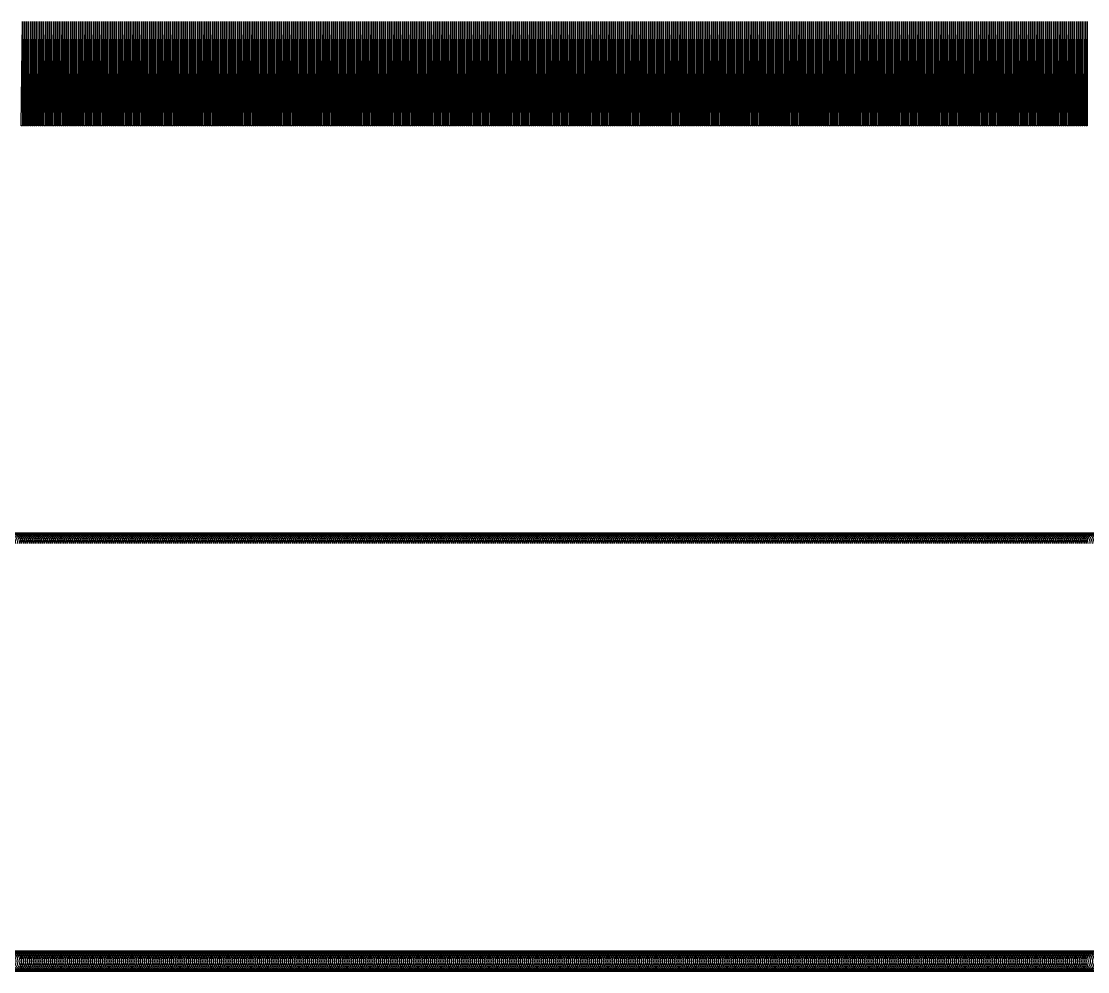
# Model space of a CAD drawing. Header units: metres. Extents: x 0 to 1000, y 0 to 105.
# Drawn here: x 512.3 to 563.4, y 59.5 to 105 of the extents above; entities that cross this region are included whole.
import ezdxf

# ---------------------------------------------------------------- set-up
doc = ezdxf.new("R2010")
doc.units = ezdxf.units.M

msp = doc.modelspace()

# ---------------------------------------------------------------- linework, layer by layer
for points in [[(512.3, 100), (512.35, 105), (512.35, 100)], [(512.4, 100), (512.45, 105), (512.45, 100)], [(512.5, 100), (512.55, 105), (512.55, 100)], [(512.6, 100), (512.65, 105), (512.65, 100)], [(512.7, 100), (512.75, 105), (512.75, 100)], [(512.8, 100), (512.85, 105), (512.85, 100)], [(512.9, 100), (512.95, 105), (512.95, 100)], [(513, 100), (513.05, 105), (513.05, 100)], [(513.1, 100), (513.15, 105), (513.15, 100)], [(513.2, 100), (513.25, 105), (513.25, 100)], [(513.3, 100), (513.35, 105), (513.35, 100)], [(513.4, 100), (513.45, 105), (513.45, 100)], [(513.5, 100), (513.55, 105), (513.55, 100)], [(513.6, 100), (513.65, 105), (513.65, 100)], [(513.7, 100), (513.75, 105), (513.75, 100)], [(513.8, 100), (513.85, 105), (513.85, 100)], [(513.9, 100), (513.95, 105), (513.95, 100)], [(514, 100), (514.05, 105), (514.05, 100)], [(514.1, 100), (514.15, 105), (514.15, 100)], [(514.2, 100), (514.25, 105), (514.25, 100)], [(514.3, 100), (514.35, 105), (514.35, 100)], [(514.4, 100), (514.45, 105), (514.45, 100)], [(514.5, 100), (514.55, 105), (514.55, 100)], [(514.6, 100), (514.65, 105), (514.65, 100)], [(514.7, 100), (514.75, 105), (514.75, 100)], [(514.8, 100), (514.85, 105), (514.85, 100)], [(514.9, 100), (514.95, 105), (514.95, 100)], [(515, 100), (515.05, 105), (515.05, 100)], [(515.1, 100), (515.15, 105), (515.15, 100)], [(515.2, 100), (515.25, 105), (515.25, 100)], [(515.3, 100), (515.35, 105), (515.35, 100)], [(515.4, 100), (515.45, 105), (515.45, 100)], [(515.5, 100), (515.55, 105), (515.55, 100)], [(515.6, 100), (515.65, 105), (515.65, 100)], [(515.7, 100), (515.75, 105), (515.75, 100)], [(515.8, 100), (515.85, 105), (515.85, 100)], [(515.9, 100), (515.95, 105), (515.95, 100)], [(516, 100), (516.05, 105), (516.05, 100)], [(516.1, 100), (516.15, 105), (516.15, 100)], [(516.2, 100), (516.25, 105), (516.25, 100)], [(516.3, 100), (516.35, 105), (516.35, 100)], [(516.4, 100), (516.45, 105), (516.45, 100)], [(516.5, 100), (516.55, 105), (516.55, 100)], [(516.6, 100), (516.65, 105), (516.65, 100)], [(516.7, 100), (516.75, 105), (516.75, 100)], [(516.8, 100), (516.85, 105), (516.85, 100)], [(516.9, 100), (516.95, 105), (516.95, 100)], [(517, 100), (517.05, 105), (517.05, 100)], [(517.1, 100), (517.15, 105), (517.15, 100)], [(517.2, 100), (517.25, 105), (517.25, 100)], [(517.3, 100), (517.35, 105), (517.35, 100)], [(517.4, 100), (517.45, 105), (517.45, 100)], [(517.5, 100), (517.55, 105), (517.55, 100)], [(517.6, 100), (517.65, 105), (517.65, 100)], [(517.7, 100), (517.75, 105), (517.75, 100)], [(517.8, 100), (517.85, 105), (517.85, 100)], [(517.9, 100), (517.95, 105), (517.95, 100)], [(518, 100), (518.05, 105), (518.05, 100)], [(518.1, 100), (518.15, 105), (518.15, 100)], [(518.2, 100), (518.25, 105), (518.25, 100)], [(518.3, 100), (518.35, 105), (518.35, 100)], [(518.4, 100), (518.45, 105), (518.45, 100)], [(518.5, 100), (518.55, 105), (518.55, 100)], [(518.6, 100), (518.65, 105), (518.65, 100)], [(518.7, 100), (518.75, 105), (518.75, 100)], [(518.8, 100), (518.85, 105), (518.85, 100)], [(518.9, 100), (518.95, 105), (518.95, 100)], [(519, 100), (519.05, 105), (519.05, 100)], [(519.1, 100), (519.15, 105), (519.15, 100)], [(519.2, 100), (519.25, 105), (519.25, 100)], [(519.3, 100), (519.35, 105), (519.35, 100)], [(519.4, 100), (519.45, 105), (519.45, 100)], [(519.5, 100), (519.55, 105), (519.55, 100)], [(519.6, 100), (519.65, 105), (519.65, 100)], [(519.7, 100), (519.75, 105), (519.75, 100)], [(519.8, 100), (519.85, 105), (519.85, 100)], [(519.9, 100), (519.95, 105), (519.95, 100)], [(520, 100), (520.05, 105), (520.05, 100)], [(520.1, 100), (520.15, 105), (520.15, 100)], [(520.2, 100), (520.25, 105), (520.25, 100)], [(520.3, 100), (520.35, 105), (520.35, 100)], [(520.4, 100), (520.45, 105), (520.45, 100)], [(520.5, 100), (520.55, 105), (520.55, 100)], [(520.6, 100), (520.65, 105), (520.65, 100)], [(520.7, 100), (520.75, 105), (520.75, 100)], [(520.8, 100), (520.85, 105), (520.85, 100)], [(520.9, 100), (520.95, 105), (520.95, 100)], [(521, 100), (521.05, 105), (521.05, 100)], [(521.1, 100), (521.15, 105), (521.15, 100)], [(521.2, 100), (521.25, 105), (521.25, 100)], [(521.3, 100), (521.35, 105), (521.35, 100)], [(521.4, 100), (521.45, 105), (521.45, 100)], [(521.5, 100), (521.55, 105), (521.55, 100)], [(521.6, 100), (521.65, 105), (521.65, 100)], [(521.7, 100), (521.75, 105), (521.75, 100)], [(521.8, 100), (521.85, 105), (521.85, 100)], [(521.9, 100), (521.95, 105), (521.95, 100)], [(522, 100), (522.05, 105), (522.05, 100)], [(522.1, 100), (522.15, 105), (522.15, 100)], [(522.2, 100), (522.25, 105), (522.25, 100)], [(522.3, 100), (522.35, 105), (522.35, 100)], [(522.4, 100), (522.45, 105), (522.45, 100)], [(522.5, 100), (522.55, 105), (522.55, 100)], [(522.6, 100), (522.65, 105), (522.65, 100)], [(522.7, 100), (522.75, 105), (522.75, 100)], [(522.8, 100), (522.85, 105), (522.85, 100)], [(522.9, 100), (522.95, 105), (522.95, 100)], [(523, 100), (523.05, 105), (523.05, 100)], [(523.1, 100), (523.15, 105), (523.15, 100)], [(523.2, 100), (523.25, 105), (523.25, 100)], [(523.3, 100), (523.35, 105), (523.35, 100)], [(523.4, 100), (523.45, 105), (523.45, 100)], [(523.5, 100), (523.55, 105), (523.55, 100)], [(523.6, 100), (523.65, 105), (523.65, 100)], [(523.7, 100), (523.75, 105), (523.75, 100)], [(523.8, 100), (523.85, 105), (523.85, 100)], [(523.9, 100), (523.95, 105), (523.95, 100)], [(524, 100), (524.05, 105), (524.05, 100)], [(524.1, 100), (524.15, 105), (524.15, 100)], [(524.2, 100), (524.25, 105), (524.25, 100)], [(524.3, 100), (524.35, 105), (524.35, 100)], [(524.4, 100), (524.45, 105), (524.45, 100)], [(524.5, 100), (524.55, 105), (524.55, 100)], [(524.6, 100), (524.65, 105), (524.65, 100)], [(524.7, 100), (524.75, 105), (524.75, 100)], [(524.8, 100), (524.85, 105), (524.85, 100)], [(524.9, 100), (524.95, 105), (524.95, 100)], [(525, 100), (525.05, 105), (525.05, 100)], [(525.1, 100), (525.15, 105), (525.15, 100)], [(525.2, 100), (525.25, 105), (525.25, 100)], [(525.3, 100), (525.35, 105), (525.35, 100)], [(525.4, 100), (525.45, 105), (525.45, 100)], [(525.5, 100), (525.55, 105), (525.55, 100)], [(525.6, 100), (525.65, 105), (525.65, 100)], [(525.7, 100), (525.75, 105), (525.75, 100)], [(525.8, 100), (525.85, 105), (525.85, 100)], [(525.9, 100), (525.95, 105), (525.95, 100)], [(526, 100), (526.05, 105), (526.05, 100)], [(526.1, 100), (526.15, 105), (526.15, 100)], [(526.2, 100), (526.25, 105), (526.25, 100)], [(526.3, 100), (526.35, 105), (526.35, 100)], [(526.4, 100), (526.45, 105), (526.45, 100)], [(526.5, 100), (526.55, 105), (526.55, 100)], [(526.6, 100), (526.65, 105), (526.65, 100)], [(526.7, 100), (526.75, 105), (526.75, 100)], [(526.8, 100), (526.85, 105), (526.85, 100)], [(526.9, 100), (526.95, 105), (526.95, 100)], [(527, 100), (527.05, 105), (527.05, 100)], [(527.1, 100), (527.15, 105), (527.15, 100)], [(527.2, 100), (527.25, 105), (527.25, 100)], [(527.3, 100), (527.35, 105), (527.35, 100)], [(527.4, 100), (527.45, 105), (527.45, 100)], [(527.5, 100), (527.55, 105), (527.55, 100)], [(527.6, 100), (527.65, 105), (527.65, 100)], [(527.7, 100), (527.75, 105), (527.75, 100)], [(527.8, 100), (527.85, 105), (527.85, 100)], [(527.9, 100), (527.95, 105), (527.95, 100)], [(528, 100), (528.05, 105), (528.05, 100)], [(528.1, 100), (528.15, 105), (528.15, 100)], [(528.2, 100), (528.25, 105), (528.25, 100)], [(528.3, 100), (528.35, 105), (528.35, 100)], [(528.4, 100), (528.45, 105), (528.45, 100)], [(528.5, 100), (528.55, 105), (528.55, 100)], [(528.6, 100), (528.65, 105), (528.65, 100)], [(528.7, 100), (528.75, 105), (528.75, 100)], [(528.8, 100), (528.85, 105), (528.85, 100)], [(528.9, 100), (528.95, 105), (528.95, 100)], [(529, 100), (529.05, 105), (529.05, 100)], [(529.1, 100), (529.15, 105), (529.15, 100)], [(529.2, 100), (529.25, 105), (529.25, 100)], [(529.3, 100), (529.35, 105), (529.35, 100)], [(529.4, 100), (529.45, 105), (529.45, 100)], [(529.5, 100), (529.55, 105), (529.55, 100)], [(529.6, 100), (529.65, 105), (529.65, 100)], [(529.7, 100), (529.75, 105), (529.75, 100)], [(529.8, 100), (529.85, 105), (529.85, 100)], [(529.9, 100), (529.95, 105), (529.95, 100)], [(530, 100), (530.05, 105), (530.05, 100)], [(530.1, 100), (530.15, 105), (530.15, 100)], [(530.2, 100), (530.25, 105), (530.25, 100)], [(530.3, 100), (530.35, 105), (530.35, 100)], [(530.4, 100), (530.45, 105), (530.45, 100)], [(530.5, 100), (530.55, 105), (530.55, 100)], [(530.6, 100), (530.65, 105), (530.65, 100)], [(530.7, 100), (530.75, 105), (530.75, 100)], [(530.8, 100), (530.85, 105), (530.85, 100)], [(530.9, 100), (530.95, 105), (530.95, 100)], [(531, 100), (531.05, 105), (531.05, 100)], [(531.1, 100), (531.15, 105), (531.15, 100)], [(531.2, 100), (531.25, 105), (531.25, 100)], [(531.3, 100), (531.35, 105), (531.35, 100)], [(531.4, 100), (531.45, 105), (531.45, 100)], [(531.5, 100), (531.55, 105), (531.55, 100)], [(531.6, 100), (531.65, 105), (531.65, 100)], [(531.7, 100), (531.75, 105), (531.75, 100)], [(531.8, 100), (531.85, 105), (531.85, 100)], [(531.9, 100), (531.95, 105), (531.95, 100)], [(532, 100), (532.05, 105), (532.05, 100)], [(532.1, 100), (532.15, 105), (532.15, 100)], [(532.2, 100), (532.25, 105), (532.25, 100)], [(532.3, 100), (532.35, 105), (532.35, 100)], [(532.4, 100), (532.45, 105), (532.45, 100)], [(532.5, 100), (532.55, 105), (532.55, 100)], [(532.6, 100), (532.65, 105), (532.65, 100)], [(532.7, 100), (532.75, 105), (532.75, 100)], [(532.8, 100), (532.85, 105), (532.85, 100)], [(532.9, 100), (532.95, 105), (532.95, 100)], [(533, 100), (533.05, 105), (533.05, 100)], [(533.1, 100), (533.15, 105), (533.15, 100)], [(533.2, 100), (533.25, 105), (533.25, 100)], [(533.3, 100), (533.35, 105), (533.35, 100)], [(533.4, 100), (533.45, 105), (533.45, 100)], [(533.5, 100), (533.55, 105), (533.55, 100)], [(533.6, 100), (533.65, 105), (533.65, 100)], [(533.7, 100), (533.75, 105), (533.75, 100)], [(533.8, 100), (533.85, 105), (533.85, 100)], [(533.9, 100), (533.95, 105), (533.95, 100)], [(534, 100), (534.05, 105), (534.05, 100)], [(534.1, 100), (534.15, 105), (534.15, 100)], [(534.2, 100), (534.25, 105), (534.25, 100)], [(534.3, 100), (534.35, 105), (534.35, 100)], [(534.4, 100), (534.45, 105), (534.45, 100)], [(534.5, 100), (534.55, 105), (534.55, 100)], [(534.6, 100), (534.65, 105), (534.65, 100)], [(534.7, 100), (534.75, 105), (534.75, 100)], [(534.8, 100), (534.85, 105), (534.85, 100)], [(534.9, 100), (534.95, 105), (534.95, 100)], [(535, 100), (535.05, 105), (535.05, 100)], [(535.1, 100), (535.15, 105), (535.15, 100)], [(535.2, 100), (535.25, 105), (535.25, 100)], [(535.3, 100), (535.35, 105), (535.35, 100)], [(535.4, 100), (535.45, 105), (535.45, 100)], [(535.5, 100), (535.55, 105), (535.55, 100)], [(535.6, 100), (535.65, 105), (535.65, 100)], [(535.7, 100), (535.75, 105), (535.75, 100)], [(535.8, 100), (535.85, 105), (535.85, 100)], [(535.9, 100), (535.95, 105), (535.95, 100)], [(536, 100), (536.05, 105), (536.05, 100)], [(536.1, 100), (536.15, 105), (536.15, 100)], [(536.2, 100), (536.25, 105), (536.25, 100)], [(536.3, 100), (536.35, 105), (536.35, 100)], [(536.4, 100), (536.45, 105), (536.45, 100)], [(536.5, 100), (536.55, 105), (536.55, 100)], [(536.6, 100), (536.65, 105), (536.65, 100)], [(536.7, 100), (536.75, 105), (536.75, 100)], [(536.8, 100), (536.85, 105), (536.85, 100)], [(536.9, 100), (536.95, 105), (536.95, 100)], [(537, 100), (537.05, 105), (537.05, 100)], [(537.1, 100), (537.15, 105), (537.15, 100)], [(537.2, 100), (537.25, 105), (537.25, 100)], [(537.3, 100), (537.35, 105), (537.35, 100)], [(537.4, 100), (537.45, 105), (537.45, 100)], [(537.5, 100), (537.55, 105), (537.55, 100)], [(537.6, 100), (537.65, 105), (537.65, 100)], [(537.7, 100), (537.75, 105), (537.75, 100)], [(537.8, 100), (537.85, 105), (537.85, 100)], [(537.9, 100), (537.95, 105), (537.95, 100)], [(538, 100), (538.05, 105), (538.05, 100)], [(538.1, 100), (538.15, 105), (538.15, 100)], [(538.2, 100), (538.25, 105), (538.25, 100)], [(538.3, 100), (538.35, 105), (538.35, 100)], [(538.4, 100), (538.45, 105), (538.45, 100)], [(538.5, 100), (538.55, 105), (538.55, 100)], [(538.6, 100), (538.65, 105), (538.65, 100)], [(538.7, 100), (538.75, 105), (538.75, 100)], [(538.8, 100), (538.85, 105), (538.85, 100)], [(538.9, 100), (538.95, 105), (538.95, 100)], [(539, 100), (539.05, 105), (539.05, 100)], [(539.1, 100), (539.15, 105), (539.15, 100)], [(539.2, 100), (539.25, 105), (539.25, 100)], [(539.3, 100), (539.35, 105), (539.35, 100)], [(539.4, 100), (539.45, 105), (539.45, 100)], [(539.5, 100), (539.55, 105), (539.55, 100)], [(539.6, 100), (539.65, 105), (539.65, 100)], [(539.7, 100), (539.75, 105), (539.75, 100)], [(539.8, 100), (539.85, 105), (539.85, 100)], [(539.9, 100), (539.95, 105), (539.95, 100)], [(540, 100), (540.05, 105), (540.05, 100)], [(540.1, 100), (540.15, 105), (540.15, 100)], [(540.2, 100), (540.25, 105), (540.25, 100)], [(540.3, 100), (540.35, 105), (540.35, 100)], [(540.4, 100), (540.45, 105), (540.45, 100)], [(540.5, 100), (540.55, 105), (540.55, 100)], [(540.6, 100), (540.65, 105), (540.65, 100)], [(540.7, 100), (540.75, 105), (540.75, 100)], [(540.8, 100), (540.85, 105), (540.85, 100)], [(540.9, 100), (540.95, 105), (540.95, 100)], [(541, 100), (541.05, 105), (541.05, 100)], [(541.1, 100), (541.15, 105), (541.15, 100)], [(541.2, 100), (541.25, 105), (541.25, 100)], [(541.3, 100), (541.35, 105), (541.35, 100)], [(541.4, 100), (541.45, 105), (541.45, 100)], [(541.5, 100), (541.55, 105), (541.55, 100)], [(541.6, 100), (541.65, 105), (541.65, 100)], [(541.7, 100), (541.75, 105), (541.75, 100)], [(541.8, 100), (541.85, 105), (541.85, 100)], [(541.9, 100), (541.95, 105), (541.95, 100)], [(542, 100), (542.05, 105), (542.05, 100)], [(542.1, 100), (542.15, 105), (542.15, 100)], [(542.2, 100), (542.25, 105), (542.25, 100)], [(542.3, 100), (542.35, 105), (542.35, 100)], [(542.4, 100), (542.45, 105), (542.45, 100)], [(542.5, 100), (542.55, 105), (542.55, 100)], [(542.6, 100), (542.65, 105), (542.65, 100)], [(542.7, 100), (542.75, 105), (542.75, 100)], [(542.8, 100), (542.85, 105), (542.85, 100)], [(542.9, 100), (542.95, 105), (542.95, 100)], [(543, 100), (543.05, 105), (543.05, 100)], [(543.1, 100), (543.15, 105), (543.15, 100)], [(543.2, 100), (543.25, 105), (543.25, 100)], [(543.3, 100), (543.35, 105), (543.35, 100)], [(543.4, 100), (543.45, 105), (543.45, 100)], [(543.5, 100), (543.55, 105), (543.55, 100)], [(543.6, 100), (543.65, 105), (543.65, 100)], [(543.7, 100), (543.75, 105), (543.75, 100)], [(543.8, 100), (543.85, 105), (543.85, 100)], [(543.9, 100), (543.95, 105), (543.95, 100)], [(544, 100), (544.05, 105), (544.05, 100)], [(544.1, 100), (544.15, 105), (544.15, 100)], [(544.2, 100), (544.25, 105), (544.25, 100)], [(544.3, 100), (544.35, 105), (544.35, 100)], [(544.4, 100), (544.45, 105), (544.45, 100)], [(544.5, 100), (544.55, 105), (544.55, 100)], [(544.6, 100), (544.65, 105), (544.65, 100)], [(544.7, 100), (544.75, 105), (544.75, 100)], [(544.8, 100), (544.85, 105), (544.85, 100)], [(544.9, 100), (544.95, 105), (544.95, 100)], [(545, 100), (545.05, 105), (545.05, 100)], [(545.1, 100), (545.15, 105), (545.15, 100)], [(545.2, 100), (545.25, 105), (545.25, 100)], [(545.3, 100), (545.35, 105), (545.35, 100)], [(545.4, 100), (545.45, 105), (545.45, 100)], [(545.5, 100), (545.55, 105), (545.55, 100)], [(545.6, 100), (545.65, 105), (545.65, 100)], [(545.7, 100), (545.75, 105), (545.75, 100)], [(545.8, 100), (545.85, 105), (545.85, 100)], [(545.9, 100), (545.95, 105), (545.95, 100)], [(546, 100), (546.05, 105), (546.05, 100)], [(546.1, 100), (546.15, 105), (546.15, 100)], [(546.2, 100), (546.25, 105), (546.25, 100)], [(546.3, 100), (546.35, 105), (546.35, 100)], [(546.4, 100), (546.45, 105), (546.45, 100)], [(546.5, 100), (546.55, 105), (546.55, 100)], [(546.6, 100), (546.65, 105), (546.65, 100)], [(546.7, 100), (546.75, 105), (546.75, 100)], [(546.8, 100), (546.85, 105), (546.85, 100)], [(546.9, 100), (546.95, 105), (546.95, 100)], [(547, 100), (547.05, 105), (547.05, 100)], [(547.1, 100), (547.15, 105), (547.15, 100)], [(547.2, 100), (547.25, 105), (547.25, 100)], [(547.3, 100), (547.35, 105), (547.35, 100)], [(547.4, 100), (547.45, 105), (547.45, 100)], [(547.5, 100), (547.55, 105), (547.55, 100)], [(547.6, 100), (547.65, 105), (547.65, 100)], [(547.7, 100), (547.75, 105), (547.75, 100)], [(547.8, 100), (547.85, 105), (547.85, 100)], [(547.9, 100), (547.95, 105), (547.95, 100)], [(548, 100), (548.05, 105), (548.05, 100)], [(548.1, 100), (548.15, 105), (548.15, 100)], [(548.2, 100), (548.25, 105), (548.25, 100)], [(548.3, 100), (548.35, 105), (548.35, 100)], [(548.4, 100), (548.45, 105), (548.45, 100)], [(548.5, 100), (548.55, 105), (548.55, 100)], [(548.6, 100), (548.65, 105), (548.65, 100)], [(548.7, 100), (548.75, 105), (548.75, 100)], [(548.8, 100), (548.85, 105), (548.85, 100)], [(548.9, 100), (548.95, 105), (548.95, 100)], [(549, 100), (549.05, 105), (549.05, 100)], [(549.1, 100), (549.15, 105), (549.15, 100)], [(549.2, 100), (549.25, 105), (549.25, 100)], [(549.3, 100), (549.35, 105), (549.35, 100)], [(549.4, 100), (549.45, 105), (549.45, 100)], [(549.5, 100), (549.55, 105), (549.55, 100)], [(549.6, 100), (549.65, 105), (549.65, 100)], [(549.7, 100), (549.75, 105), (549.75, 100)], [(549.8, 100), (549.85, 105), (549.85, 100)], [(549.9, 100), (549.95, 105), (549.95, 100)], [(550, 100), (550.05, 105), (550.05, 100)], [(550.1, 100), (550.15, 105), (550.15, 100)], [(550.2, 100), (550.25, 105), (550.25, 100)], [(550.3, 100), (550.35, 105), (550.35, 100)], [(550.4, 100), (550.45, 105), (550.45, 100)], [(550.5, 100), (550.55, 105), (550.55, 100)], [(550.6, 100), (550.65, 105), (550.65, 100)], [(550.7, 100), (550.75, 105), (550.75, 100)], [(550.8, 100), (550.85, 105), (550.85, 100)], [(550.9, 100), (550.95, 105), (550.95, 100)], [(551, 100), (551.05, 105), (551.05, 100)], [(551.1, 100), (551.15, 105), (551.15, 100)], [(551.2, 100), (551.25, 105), (551.25, 100)], [(551.3, 100), (551.35, 105), (551.35, 100)], [(551.4, 100), (551.45, 105), (551.45, 100)], [(551.5, 100), (551.55, 105), (551.55, 100)], [(551.6, 100), (551.65, 105), (551.65, 100)], [(551.7, 100), (551.75, 105), (551.75, 100)], [(551.8, 100), (551.85, 105), (551.85, 100)], [(551.9, 100), (551.95, 105), (551.95, 100)], [(552, 100), (552.05, 105), (552.05, 100)], [(552.1, 100), (552.15, 105), (552.15, 100)], [(552.2, 100), (552.25, 105), (552.25, 100)], [(552.3, 100), (552.35, 105), (552.35, 100)], [(552.4, 100), (552.45, 105), (552.45, 100)], [(552.5, 100), (552.55, 105), (552.55, 100)], [(552.6, 100), (552.65, 105), (552.65, 100)], [(552.7, 100), (552.75, 105), (552.75, 100)], [(552.8, 100), (552.85, 105), (552.85, 100)], [(552.9, 100), (552.95, 105), (552.95, 100)], [(553, 100), (553.05, 105), (553.05, 100)], [(553.1, 100), (553.15, 105), (553.15, 100)], [(553.2, 100), (553.25, 105), (553.25, 100)], [(553.3, 100), (553.35, 105), (553.35, 100)], [(553.4, 100), (553.45, 105), (553.45, 100)], [(553.5, 100), (553.55, 105), (553.55, 100)], [(553.6, 100), (553.65, 105), (553.65, 100)], [(553.7, 100), (553.75, 105), (553.75, 100)], [(553.8, 100), (553.85, 105), (553.85, 100)], [(553.9, 100), (553.95, 105), (553.95, 100)], [(554, 100), (554.05, 105), (554.05, 100)], [(554.1, 100), (554.15, 105), (554.15, 100)], [(554.2, 100), (554.25, 105), (554.25, 100)], [(554.3, 100), (554.35, 105), (554.35, 100)], [(554.4, 100), (554.45, 105), (554.45, 100)], [(554.5, 100), (554.55, 105), (554.55, 100)], [(554.6, 100), (554.65, 105), (554.65, 100)], [(554.7, 100), (554.75, 105), (554.75, 100)], [(554.8, 100), (554.85, 105), (554.85, 100)], [(554.9, 100), (554.95, 105), (554.95, 100)], [(555, 100), (555.05, 105), (555.05, 100)], [(555.1, 100), (555.15, 105), (555.15, 100)], [(555.2, 100), (555.25, 105), (555.25, 100)], [(555.3, 100), (555.35, 105), (555.35, 100)], [(555.4, 100), (555.45, 105), (555.45, 100)], [(555.5, 100), (555.55, 105), (555.55, 100)], [(555.6, 100), (555.65, 105), (555.65, 100)], [(555.7, 100), (555.75, 105), (555.75, 100)], [(555.8, 100), (555.85, 105), (555.85, 100)], [(555.9, 100), (555.95, 105), (555.95, 100)], [(556, 100), (556.05, 105), (556.05, 100)], [(556.1, 100), (556.15, 105), (556.15, 100)], [(556.2, 100), (556.25, 105), (556.25, 100)], [(556.3, 100), (556.35, 105), (556.35, 100)], [(556.4, 100), (556.45, 105), (556.45, 100)], [(556.5, 100), (556.55, 105), (556.55, 100)], [(556.6, 100), (556.65, 105), (556.65, 100)], [(556.7, 100), (556.75, 105), (556.75, 100)], [(556.8, 100), (556.85, 105), (556.85, 100)], [(556.9, 100), (556.95, 105), (556.95, 100)], [(557, 100), (557.05, 105), (557.05, 100)], [(557.1, 100), (557.15, 105), (557.15, 100)], [(557.2, 100), (557.25, 105), (557.25, 100)], [(557.3, 100), (557.35, 105), (557.35, 100)], [(557.4, 100), (557.45, 105), (557.45, 100)], [(557.5, 100), (557.55, 105), (557.55, 100)], [(557.6, 100), (557.65, 105), (557.65, 100)], [(557.7, 100), (557.75, 105), (557.75, 100)], [(557.8, 100), (557.85, 105), (557.85, 100)], [(557.9, 100), (557.95, 105), (557.95, 100)], [(558, 100), (558.05, 105), (558.05, 100)], [(558.1, 100), (558.15, 105), (558.15, 100)], [(558.2, 100), (558.25, 105), (558.25, 100)], [(558.3, 100), (558.35, 105), (558.35, 100)], [(558.4, 100), (558.45, 105), (558.45, 100)], [(558.5, 100), (558.55, 105), (558.55, 100)], [(558.6, 100), (558.65, 105), (558.65, 100)], [(558.7, 100), (558.75, 105), (558.75, 100)], [(558.8, 100), (558.85, 105), (558.85, 100)], [(558.9, 100), (558.95, 105), (558.95, 100)], [(559, 100), (559.05, 105), (559.05, 100)], [(559.1, 100), (559.15, 105), (559.15, 100)], [(559.2, 100), (559.25, 105), (559.25, 100)], [(559.3, 100), (559.35, 105), (559.35, 100)], [(559.4, 100), (559.45, 105), (559.45, 100)], [(559.5, 100), (559.55, 105), (559.55, 100)], [(559.6, 100), (559.65, 105), (559.65, 100)], [(559.7, 100), (559.75, 105), (559.75, 100)], [(559.8, 100), (559.85, 105), (559.85, 100)], [(559.9, 100), (559.95, 105), (559.95, 100)], [(560, 100), (560.05, 105), (560.05, 100)], [(560.1, 100), (560.15, 105), (560.15, 100)], [(560.2, 100), (560.25, 105), (560.25, 100)], [(560.3, 100), (560.35, 105), (560.35, 100)], [(560.4, 100), (560.45, 105), (560.45, 100)], [(560.5, 100), (560.55, 105), (560.55, 100)], [(560.6, 100), (560.65, 105), (560.65, 100)], [(560.7, 100), (560.75, 105), (560.75, 100)], [(560.8, 100), (560.85, 105), (560.85, 100)], [(560.9, 100), (560.95, 105), (560.95, 100)], [(561, 100), (561.05, 105), (561.05, 100)], [(561.1, 100), (561.15, 105), (561.15, 100)], [(561.2, 100), (561.25, 105), (561.25, 100)], [(561.3, 100), (561.35, 105), (561.35, 100)], [(561.4, 100), (561.45, 105), (561.45, 100)], [(561.5, 100), (561.55, 105), (561.55, 100)], [(561.6, 100), (561.65, 105), (561.65, 100)], [(561.7, 100), (561.75, 105), (561.75, 100)], [(561.8, 100), (561.85, 105), (561.85, 100)], [(561.9, 100), (561.95, 105), (561.95, 100)], [(562, 100), (562.05, 105), (562.05, 100)], [(562.1, 100), (562.15, 105), (562.15, 100)], [(562.2, 100), (562.25, 105), (562.25, 100)], [(562.3, 100), (562.35, 105), (562.35, 100)], [(562.4, 100), (562.45, 105), (562.45, 100)], [(562.5, 100), (562.55, 105), (562.55, 100)], [(562.6, 100), (562.65, 105), (562.65, 100)], [(562.7, 100), (562.75, 105), (562.75, 100)], [(562.8, 100), (562.85, 105), (562.85, 100)], [(562.9, 100), (562.95, 105), (562.95, 100)], [(563, 100), (563.05, 105), (563.05, 100)], [(563.1, 100), (563.15, 105), (563.15, 100)], [(563.2, 100), (563.25, 105), (563.25, 100)], [(563.3, 100), (563.35, 105), (563.35, 100)]]:
    msp.add_lwpolyline(points, close=True)
for centre in [(511.8, 60), (511.9, 60), (512, 60), (512.1, 60), (512.2, 60), (512.3, 60), (512.4, 60), (512.5, 60), (512.6, 60), (512.7, 60), (512.8, 60), (512.9, 60), (513, 60), (513.1, 60), (513.2, 60), (513.3, 60), (513.4, 60), (513.5, 60), (513.6, 60), (513.7, 60), (513.8, 60), (513.9, 60), (514, 60), (514.1, 60), (514.2, 60), (514.3, 60), (514.4, 60), (514.5, 60), (514.6, 60), (514.7, 60), (514.8, 60), (514.9, 60), (515, 60), (515.1, 60), (515.2, 60), (515.3, 60), (515.4, 60), (515.5, 60), (515.6, 60), (515.7, 60), (515.8, 60), (515.9, 60), (516, 60), (516.1, 60), (516.2, 60), (516.3, 60), (516.4, 60), (516.5, 60), (516.6, 60), (516.7, 60), (516.8, 60), (516.9, 60), (517, 60), (517.1, 60), (517.2, 60), (517.3, 60), (517.4, 60), (517.5, 60), (517.6, 60), (517.7, 60), (517.8, 60), (517.9, 60), (518, 60), (518.1, 60), (518.2, 60), (518.3, 60), (518.4, 60), (518.5, 60), (518.6, 60), (518.7, 60), (518.8, 60), (518.9, 60), (519, 60), (519.1, 60), (519.2, 60), (519.3, 60), (519.4, 60), (519.5, 60), (519.6, 60), (519.7, 60), (519.8, 60), (519.9, 60), (520, 60), (520.1, 60), (520.2, 60), (520.3, 60), (520.4, 60), (520.5, 60), (520.6, 60), (520.7, 60), (520.8, 60), (520.9, 60), (521, 60), (521.1, 60), (521.2, 60), (521.3, 60), (521.4, 60), (521.5, 60), (521.6, 60), (521.7, 60), (521.8, 60), (521.9, 60), (522, 60), (522.1, 60), (522.2, 60), (522.3, 60), (522.4, 60), (522.5, 60), (522.6, 60), (522.7, 60), (522.8, 60), (522.9, 60), (523, 60), (523.1, 60), (523.2, 60), (523.3, 60), (523.4, 60), (523.5, 60), (523.6, 60), (523.7, 60), (523.8, 60), (523.9, 60), (524, 60), (524.1, 60), (524.2, 60), (524.3, 60), (524.4, 60), (524.5, 60), (524.6, 60), (524.7, 60), (524.8, 60), (524.9, 60), (525, 60), (525.1, 60), (525.2, 60), (525.3, 60), (525.4, 60), (525.5, 60), (525.6, 60), (525.7, 60), (525.8, 60), (525.9, 60), (526, 60), (526.1, 60), (526.2, 60), (526.3, 60), (526.4, 60), (526.5, 60), (526.6, 60), (526.7, 60), (526.8, 60), (526.9, 60), (527, 60), (527.1, 60), (527.2, 60), (527.3, 60), (527.4, 60), (527.5, 60), (527.6, 60), (527.7, 60), (527.8, 60), (527.9, 60), (528, 60), (528.1, 60), (528.2, 60), (528.3, 60), (528.4, 60), (528.5, 60), (528.6, 60), (528.7, 60), (528.8, 60), (528.9, 60), (529, 60), (529.1, 60), (529.2, 60), (529.3, 60), (529.4, 60), (529.5, 60), (529.6, 60), (529.7, 60), (529.8, 60), (529.9, 60), (530, 60), (530.1, 60), (530.2, 60), (530.3, 60), (530.4, 60), (530.5, 60), (530.6, 60), (530.7, 60), (530.8, 60), (530.9, 60), (531, 60), (531.1, 60), (531.2, 60), (531.3, 60), (531.4, 60), (531.5, 60), (531.6, 60), (531.7, 60), (531.8, 60), (531.9, 60), (532, 60), (532.1, 60), (532.2, 60), (532.3, 60), (532.4, 60), (532.5, 60), (532.6, 60), (532.7, 60), (532.8, 60), (532.9, 60), (533, 60), (533.1, 60), (533.2, 60), (533.3, 60), (533.4, 60), (533.5, 60), (533.6, 60), (533.7, 60), (533.8, 60), (533.9, 60), (534, 60), (534.1, 60), (534.2, 60), (534.3, 60), (534.4, 60), (534.5, 60), (534.6, 60), (534.7, 60), (534.8, 60), (534.9, 60), (535, 60), (535.1, 60), (535.2, 60), (535.3, 60), (535.4, 60), (535.5, 60), (535.6, 60), (535.7, 60), (535.8, 60), (535.9, 60), (536, 60), (536.1, 60), (536.2, 60), (536.3, 60), (536.4, 60), (536.5, 60), (536.6, 60), (536.7, 60), (536.8, 60), (536.9, 60), (537, 60), (537.1, 60), (537.2, 60), (537.3, 60), (537.4, 60), (537.5, 60), (537.6, 60), (537.7, 60), (537.8, 60), (537.9, 60), (538, 60), (538.1, 60), (538.2, 60), (538.3, 60), (538.4, 60), (538.5, 60), (538.6, 60), (538.7, 60), (538.8, 60), (538.9, 60), (539, 60), (539.1, 60), (539.2, 60), (539.3, 60), (539.4, 60), (539.5, 60), (539.6, 60), (539.7, 60), (539.8, 60), (539.9, 60), (540, 60), (540.1, 60), (540.2, 60), (540.3, 60), (540.4, 60), (540.5, 60), (540.6, 60), (540.7, 60), (540.8, 60), (540.9, 60), (541, 60), (541.1, 60), (541.2, 60), (541.3, 60), (541.4, 60), (541.5, 60), (541.6, 60), (541.7, 60), (541.8, 60), (541.9, 60), (542, 60), (542.1, 60), (542.2, 60), (542.3, 60), (542.4, 60), (542.5, 60), (542.6, 60), (542.7, 60), (542.8, 60), (542.9, 60), (543, 60), (543.1, 60), (543.2, 60), (543.3, 60), (543.4, 60), (543.5, 60), (543.6, 60), (543.7, 60), (543.8, 60), (543.9, 60), (544, 60), (544.1, 60), (544.2, 60), (544.3, 60), (544.4, 60), (544.5, 60), (544.6, 60), (544.7, 60), (544.8, 60), (544.9, 60), (545, 60), (545.1, 60), (545.2, 60), (545.3, 60), (545.4, 60), (545.5, 60), (545.6, 60), (545.7, 60), (545.8, 60), (545.9, 60), (546, 60), (546.1, 60), (546.2, 60), (546.3, 60), (546.4, 60), (546.5, 60), (546.6, 60), (546.7, 60), (546.8, 60), (546.9, 60), (547, 60), (547.1, 60), (547.2, 60), (547.3, 60), (547.4, 60), (547.5, 60), (547.6, 60), (547.7, 60), (547.8, 60), (547.9, 60), (548, 60), (548.1, 60), (548.2, 60), (548.3, 60), (548.4, 60), (548.5, 60), (548.6, 60), (548.7, 60), (548.8, 60), (548.9, 60), (549, 60), (549.1, 60), (549.2, 60), (549.3, 60), (549.4, 60), (549.5, 60), (549.6, 60), (549.7, 60), (549.8, 60), (549.9, 60), (550, 60), (550.1, 60), (550.2, 60), (550.3, 60), (550.4, 60), (550.5, 60), (550.6, 60), (550.7, 60), (550.8, 60), (550.9, 60), (551, 60), (551.1, 60), (551.2, 60), (551.3, 60), (551.4, 60), (551.5, 60), (551.6, 60), (551.7, 60), (551.8, 60), (551.9, 60), (552, 60), (552.1, 60), (552.2, 60), (552.3, 60), (552.4, 60), (552.5, 60), (552.6, 60), (552.7, 60), (552.8, 60), (552.9, 60), (553, 60), (553.1, 60), (553.2, 60), (553.3, 60), (553.4, 60), (553.5, 60), (553.6, 60), (553.7, 60), (553.8, 60), (553.9, 60), (554, 60), (554.1, 60), (554.2, 60), (554.3, 60), (554.4, 60), (554.5, 60), (554.6, 60), (554.7, 60), (554.8, 60), (554.9, 60), (555, 60), (555.1, 60), (555.2, 60), (555.3, 60), (555.4, 60), (555.5, 60), (555.6, 60), (555.7, 60), (555.8, 60), (555.9, 60), (556, 60), (556.1, 60), (556.2, 60), (556.3, 60), (556.4, 60), (556.5, 60), (556.6, 60), (556.7, 60), (556.8, 60), (556.9, 60), (557, 60), (557.1, 60), (557.2, 60), (557.3, 60), (557.4, 60), (557.5, 60), (557.6, 60), (557.7, 60), (557.8, 60), (557.9, 60), (558, 60), (558.1, 60), (558.2, 60), (558.3, 60), (558.4, 60), (558.5, 60), (558.6, 60), (558.7, 60), (558.8, 60), (558.9, 60), (559, 60), (559.1, 60), (559.2, 60), (559.3, 60), (559.4, 60), (559.5, 60), (559.6, 60), (559.7, 60), (559.8, 60), (559.9, 60), (560, 60), (560.1, 60), (560.2, 60), (560.3, 60), (560.4, 60), (560.5, 60), (560.6, 60), (560.7, 60), (560.8, 60), (560.9, 60), (561, 60), (561.1, 60), (561.2, 60), (561.3, 60), (561.4, 60), (561.5, 60), (561.6, 60), (561.7, 60), (561.8, 60), (561.9, 60), (562, 60), (562.1, 60), (562.2, 60), (562.3, 60), (562.4, 60), (562.5, 60), (562.6, 60), (562.7, 60), (562.8, 60), (562.9, 60), (563, 60), (563.1, 60), (563.2, 60), (563.3, 60), (563.4, 60), (563.5, 60), (563.6, 60), (563.7, 60), (563.8, 60)]:
    msp.add_circle(centre, 0.5)
for centre in [(511.8, 80), (511.9, 80), (512, 80), (512.1, 80), (512.2, 80), (512.3, 80), (512.4, 80), (512.5, 80), (512.6, 80), (512.7, 80), (512.8, 80), (512.9, 80), (513, 80), (513.1, 80), (513.2, 80), (513.3, 80), (513.4, 80), (513.5, 80), (513.6, 80), (513.7, 80), (513.8, 80), (513.9, 80), (514, 80), (514.1, 80), (514.2, 80), (514.3, 80), (514.4, 80), (514.5, 80), (514.6, 80), (514.7, 80), (514.8, 80), (514.9, 80), (515, 80), (515.1, 80), (515.2, 80), (515.3, 80), (515.4, 80), (515.5, 80), (515.6, 80), (515.7, 80), (515.8, 80), (515.9, 80), (516, 80), (516.1, 80), (516.2, 80), (516.3, 80), (516.4, 80), (516.5, 80), (516.6, 80), (516.7, 80), (516.8, 80), (516.9, 80), (517, 80), (517.1, 80), (517.2, 80), (517.3, 80), (517.4, 80), (517.5, 80), (517.6, 80), (517.7, 80), (517.8, 80), (517.9, 80), (518, 80), (518.1, 80), (518.2, 80), (518.3, 80), (518.4, 80), (518.5, 80), (518.6, 80), (518.7, 80), (518.8, 80), (518.9, 80), (519, 80), (519.1, 80), (519.2, 80), (519.3, 80), (519.4, 80), (519.5, 80), (519.6, 80), (519.7, 80), (519.8, 80), (519.9, 80), (520, 80), (520.1, 80), (520.2, 80), (520.3, 80), (520.4, 80), (520.5, 80), (520.6, 80), (520.7, 80), (520.8, 80), (520.9, 80), (521, 80), (521.1, 80), (521.2, 80), (521.3, 80), (521.4, 80), (521.5, 80), (521.6, 80), (521.7, 80), (521.8, 80), (521.9, 80), (522, 80), (522.1, 80), (522.2, 80), (522.3, 80), (522.4, 80), (522.5, 80), (522.6, 80), (522.7, 80), (522.8, 80), (522.9, 80), (523, 80), (523.1, 80), (523.2, 80), (523.3, 80), (523.4, 80), (523.5, 80), (523.6, 80), (523.7, 80), (523.8, 80), (523.9, 80), (524, 80), (524.1, 80), (524.2, 80), (524.3, 80), (524.4, 80), (524.5, 80), (524.6, 80), (524.7, 80), (524.8, 80), (524.9, 80), (525, 80), (525.1, 80), (525.2, 80), (525.3, 80), (525.4, 80), (525.5, 80), (525.6, 80), (525.7, 80), (525.8, 80), (525.9, 80), (526, 80), (526.1, 80), (526.2, 80), (526.3, 80), (526.4, 80), (526.5, 80), (526.6, 80), (526.7, 80), (526.8, 80), (526.9, 80), (527, 80), (527.1, 80), (527.2, 80), (527.3, 80), (527.4, 80), (527.5, 80), (527.6, 80), (527.7, 80), (527.8, 80), (527.9, 80), (528, 80), (528.1, 80), (528.2, 80), (528.3, 80), (528.4, 80), (528.5, 80), (528.6, 80), (528.7, 80), (528.8, 80), (528.9, 80), (529, 80), (529.1, 80), (529.2, 80), (529.3, 80), (529.4, 80), (529.5, 80), (529.6, 80), (529.7, 80), (529.8, 80), (529.9, 80), (530, 80), (530.1, 80), (530.2, 80), (530.3, 80), (530.4, 80), (530.5, 80), (530.6, 80), (530.7, 80), (530.8, 80), (530.9, 80), (531, 80), (531.1, 80), (531.2, 80), (531.3, 80), (531.4, 80), (531.5, 80), (531.6, 80), (531.7, 80), (531.8, 80), (531.9, 80), (532, 80), (532.1, 80), (532.2, 80), (532.3, 80), (532.4, 80), (532.5, 80), (532.6, 80), (532.7, 80), (532.8, 80), (532.9, 80), (533, 80), (533.1, 80), (533.2, 80), (533.3, 80), (533.4, 80), (533.5, 80), (533.6, 80), (533.7, 80), (533.8, 80), (533.9, 80), (534, 80), (534.1, 80), (534.2, 80), (534.3, 80), (534.4, 80), (534.5, 80), (534.6, 80), (534.7, 80), (534.8, 80), (534.9, 80), (535, 80), (535.1, 80), (535.2, 80), (535.3, 80), (535.4, 80), (535.5, 80), (535.6, 80), (535.7, 80), (535.8, 80), (535.9, 80), (536, 80), (536.1, 80), (536.2, 80), (536.3, 80), (536.4, 80), (536.5, 80), (536.6, 80), (536.7, 80), (536.8, 80), (536.9, 80), (537, 80), (537.1, 80), (537.2, 80), (537.3, 80), (537.4, 80), (537.5, 80), (537.6, 80), (537.7, 80), (537.8, 80), (537.9, 80), (538, 80), (538.1, 80), (538.2, 80), (538.3, 80), (538.4, 80), (538.5, 80), (538.6, 80), (538.7, 80), (538.8, 80), (538.9, 80), (539, 80), (539.1, 80), (539.2, 80), (539.3, 80), (539.4, 80), (539.5, 80), (539.6, 80), (539.7, 80), (539.8, 80), (539.9, 80), (540, 80), (540.1, 80), (540.2, 80), (540.3, 80), (540.4, 80), (540.5, 80), (540.6, 80), (540.7, 80), (540.8, 80), (540.9, 80), (541, 80), (541.1, 80), (541.2, 80), (541.3, 80), (541.4, 80), (541.5, 80), (541.6, 80), (541.7, 80), (541.8, 80), (541.9, 80), (542, 80), (542.1, 80), (542.2, 80), (542.3, 80), (542.4, 80), (542.5, 80), (542.6, 80), (542.7, 80), (542.8, 80), (542.9, 80), (543, 80), (543.1, 80), (543.2, 80), (543.3, 80), (543.4, 80), (543.5, 80), (543.6, 80), (543.7, 80), (543.8, 80), (543.9, 80), (544, 80), (544.1, 80), (544.2, 80), (544.3, 80), (544.4, 80), (544.5, 80), (544.6, 80), (544.7, 80), (544.8, 80), (544.9, 80), (545, 80), (545.1, 80), (545.2, 80), (545.3, 80), (545.4, 80), (545.5, 80), (545.6, 80), (545.7, 80), (545.8, 80), (545.9, 80), (546, 80), (546.1, 80), (546.2, 80), (546.3, 80), (546.4, 80), (546.5, 80), (546.6, 80), (546.7, 80), (546.8, 80), (546.9, 80), (547, 80), (547.1, 80), (547.2, 80), (547.3, 80), (547.4, 80), (547.5, 80), (547.6, 80), (547.7, 80), (547.8, 80), (547.9, 80), (548, 80), (548.1, 80), (548.2, 80), (548.3, 80), (548.4, 80), (548.5, 80), (548.6, 80), (548.7, 80), (548.8, 80), (548.9, 80), (549, 80), (549.1, 80), (549.2, 80), (549.3, 80), (549.4, 80), (549.5, 80), (549.6, 80), (549.7, 80), (549.8, 80), (549.9, 80), (550, 80), (550.1, 80), (550.2, 80), (550.3, 80), (550.4, 80), (550.5, 80), (550.6, 80), (550.7, 80), (550.8, 80), (550.9, 80), (551, 80), (551.1, 80), (551.2, 80), (551.3, 80), (551.4, 80), (551.5, 80), (551.6, 80), (551.7, 80), (551.8, 80), (551.9, 80), (552, 80), (552.1, 80), (552.2, 80), (552.3, 80), (552.4, 80), (552.5, 80), (552.6, 80), (552.7, 80), (552.8, 80), (552.9, 80), (553, 80), (553.1, 80), (553.2, 80), (553.3, 80), (553.4, 80), (553.5, 80), (553.6, 80), (553.7, 80), (553.8, 80), (553.9, 80), (554, 80), (554.1, 80), (554.2, 80), (554.3, 80), (554.4, 80), (554.5, 80), (554.6, 80), (554.7, 80), (554.8, 80), (554.9, 80), (555, 80), (555.1, 80), (555.2, 80), (555.3, 80), (555.4, 80), (555.5, 80), (555.6, 80), (555.7, 80), (555.8, 80), (555.9, 80), (556, 80), (556.1, 80), (556.2, 80), (556.3, 80), (556.4, 80), (556.5, 80), (556.6, 80), (556.7, 80), (556.8, 80), (556.9, 80), (557, 80), (557.1, 80), (557.2, 80), (557.3, 80), (557.4, 80), (557.5, 80), (557.6, 80), (557.7, 80), (557.8, 80), (557.9, 80), (558, 80), (558.1, 80), (558.2, 80), (558.3, 80), (558.4, 80), (558.5, 80), (558.6, 80), (558.7, 80), (558.8, 80), (558.9, 80), (559, 80), (559.1, 80), (559.2, 80), (559.3, 80), (559.4, 80), (559.5, 80), (559.6, 80), (559.7, 80), (559.8, 80), (559.9, 80), (560, 80), (560.1, 80), (560.2, 80), (560.3, 80), (560.4, 80), (560.5, 80), (560.6, 80), (560.7, 80), (560.8, 80), (560.9, 80), (561, 80), (561.1, 80), (561.2, 80), (561.3, 80), (561.4, 80), (561.5, 80), (561.6, 80), (561.7, 80), (561.8, 80), (561.9, 80), (562, 80), (562.1, 80), (562.2, 80), (562.3, 80), (562.4, 80), (562.5, 80), (562.6, 80), (562.7, 80), (562.8, 80), (562.9, 80), (563, 80), (563.1, 80), (563.2, 80), (563.3, 80), (563.4, 80), (563.5, 80), (563.6, 80), (563.7, 80), (563.8, 80)]:
    msp.add_arc(centre, 0.5, 0, 180)

doc.saveas('drawing.dxf')
